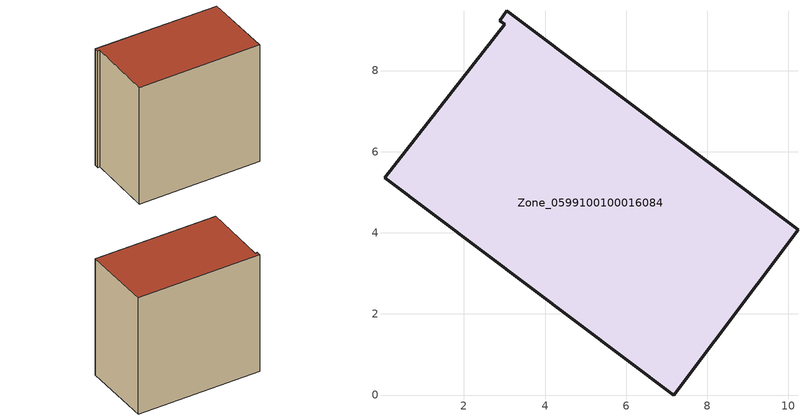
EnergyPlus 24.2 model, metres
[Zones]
Zone_0599100100016084
 floor ground (C_G): 3,9.14 2.88,9.23 3.06,9.47 10.24,4.08 7.17,0 0.04,5.36 z0
 wall outside (C_F): 7.17,0 10.24,4.08 3.06,9.47 2.88,9.23 3,9.14 0.04,5.36 7.17,0 z0:8.87
 roof outside (C_R): 3,9.14 0.04,5.36 7.17,0 10.24,4.08 3.06,9.47 2.88,9.23 z8.87
[BUILDING]
Pand.0599100100016084: North Axis=0; Terrain=City; Loads Convergence Tolerance Value=0.04; Temperature Convergence Tolerance Value=0.4; Solar Distribution=FullExterior; Maximum Number of Warmup Days=25; Minimum Number of Warmup Days=1
[Site:Location]
Rotterdam.The.Hague.AP_ZH_NLD Design_Conditions: Latitude=51.96; Longitude=4.45; Time Zone=1; Elevation=-4.5
[SITE:GROUNDTEMPERATURE:BUILDINGSURFACE]
18, 18, 18, 18, 18, 18, 18, 18, 18, 18, 18, 18
[MATERIAL] Thermal Absorptance=0.9; Solar Absorptance=0.7; Visible Absorptance=0.7
Name | Roughness | Thickness | Conductivity | Density | Specific Heat
G.TI.2015-2018 | MediumSmooth | 0.15 | 0.0428571 | 540 | 1210
F.TI.2015-2018 | Rough | 0.3 | 0.0666667 | 1920 | 840
R.TI.2015-2018 | MediumRough | 0.2 | 0.0333333 | 1500 | 1000
[CONSTRUCTION]
C_G: G.TI.2015-2018
C_F: F.TI.2015-2018
C_R: R.TI.2015-2018
[ZONE]
Zone_0599100100016084: Type=1; Multiplier=1; Ceiling Height=Autocalculate; Volume=Autocalculate; Floor Area=autocalculate; Part of Total Floor Area=Yes
[ZONEINFILTRATION:DESIGNFLOWRATE]
Infil_Zone_0599100100016084: Zone or ZoneList or Space or SpaceList=Zone_0599100100016084; Schedule=AlwaysOn; Design Flow Rate Calculation Method=Flow/Area; Flow Rate per Floor Area=0.0015; Constant Term Coefficient=1; Temperature Term Coefficient=0; Velocity Term Coefficient=0; Velocity Squared Term Coefficient=0
[HVACTEMPLATE:ZONE:IDEALLOADSAIRSYSTEM]
Zone_0599100100016084: Maximum Heating Supply Air Temperature=50; Minimum Cooling Supply Air Temperature=13; Maximum Heating Supply Air Humidity Ratio=0.0156; Minimum Cooling Supply Air Humidity Ratio=0.0077; Heating Limit=NoLimit; Cooling Limit=NoLimit; Dehumidification Control Type=ConstantSensibleHeatRatio; Cooling Sensible Heat Ratio=0.7; Dehumidification Setpoint=60; Humidification Control Type=None; Humidification Setpoint=30; Outdoor Air Method=None; Outdoor Air Flow Rate per Person=0.00944; Outdoor Air Flow Rate per Zone Floor Area=0; Outdoor Air Flow Rate per Zone=0; Demand Controlled Ventilation Type=None; Outdoor Air Economizer Type=NoEconomizer; Heat Recovery Type=None; Sensible Heat Recovery Effectiveness=0.7; Latent Heat Recovery Effectiveness=0.65
[ZONECONTROL:THERMOSTAT]
ThermostatControl_Zone_0599100100016084: Zone or ZoneList=Zone_0599100100016084; Control Type Schedule=DualSetpointControlType; Control 1=Thermostat_Zone_0599100100016084; Temperature Difference Between Cutout And Setpoint=0
[THERMOSTATSETPOINT:DUALSETPOINT]
Thermostat_Zone_0599100100016084: Heating Setpoint Temperature Schedule=HeatingSetpoint_Zone_0599100100016084; Cooling Setpoint Temperature Schedule=CoolingSetpoint_Zone_0599100100016084
[SCHEDULE:COMPACT]
HeatingSetpoint_Zone_0599100100016084: Through: 12/31, For: AllDays, Until: 24:00, 21
CoolingSetpoint_Zone_0599100100016084: Through: 12/31, For: AllDays, Until: 24:00, 24
DualSetpointControlType: Through: 12/31, For: AllDays, Until: 24:00, 4
AlwaysOn: Through: 12/31, For: AllDays, Until: 24:00, 1
